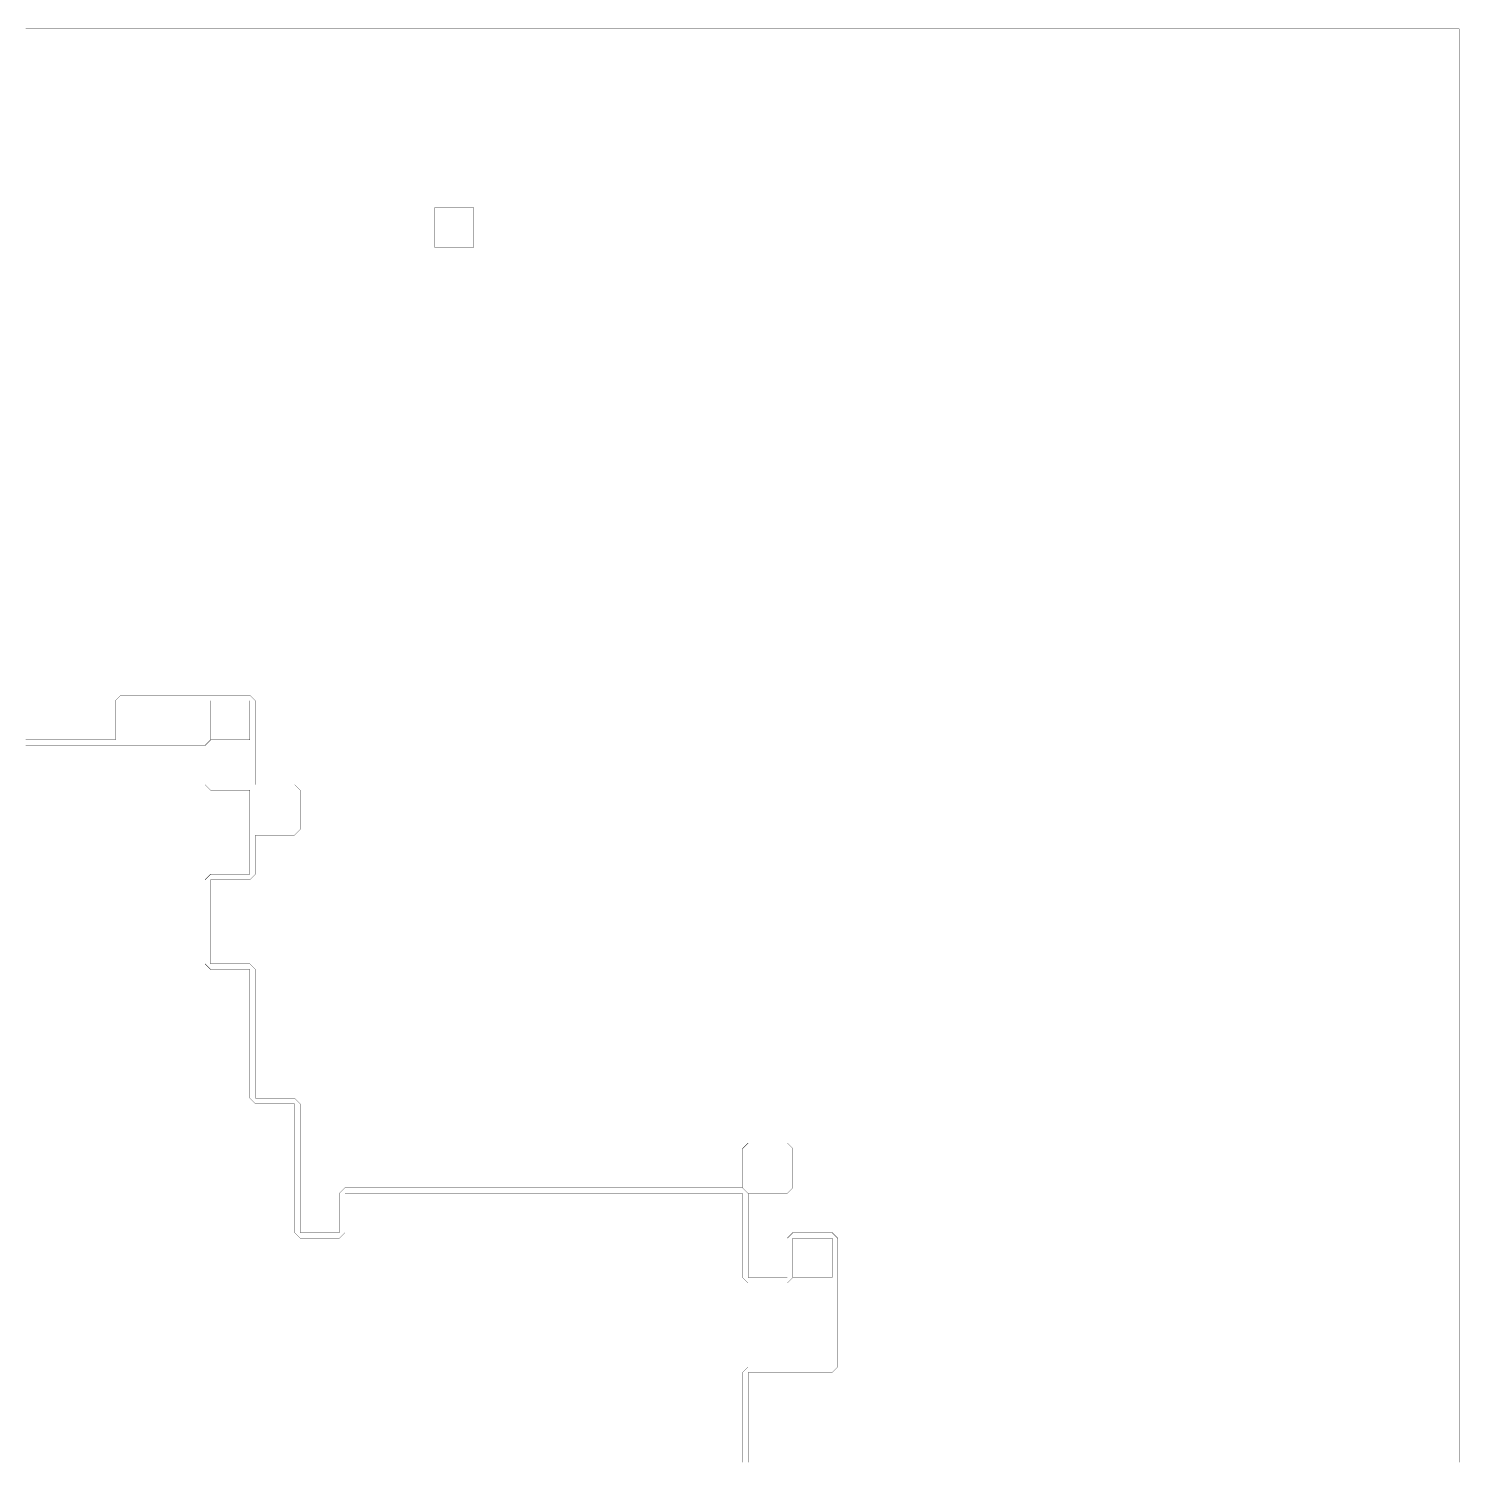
# Model space of a CAD drawing. Header units: metres. Extents: x 0 to 4990, y -4990 to 0.
# Drawn here: x 2495 to 4990, y -2495 to 0 of the extents above; entities that cross this region are included whole.
import ezdxf

# ---------------------------------------------------------------- set-up
doc = ezdxf.new("R2010")
doc.units = ezdxf.units.M
for name, color, linetype in [('conductor', 1, 'Continuous'), ('dielectric', 8, 'Continuous'), ('substrate', 5, 'Continuous')]:
    doc.layers.add(name, color=color, linetype=linetype)

msp = doc.modelspace()

# ---------------------------------------------------------------- linework, layer by layer
at = {"layer": 'conductor', "const_width": 0.5}
msp.add_lwpolyline([(3740.234375, -2500), (3740.234375, -2490.234375), (3740.234375, -2480.46875), (3740.234375, -2470.703125), (3740.234375, -2460.9375), (3740.234375, -2451.171875), (3740.234375, -2441.40625), (3740.234375, -2431.640625), (3740.234375, -2421.875), (3740.234375, -2412.109375), (3740.234375, -2402.34375), (3740.234375, -2392.578125), (3740.234375, -2382.8125), (3740.234375, -2373.046875), (3740.234375, -2363.28125), (3740.234375, -2353.515625), (3740.234375, -2343.75), (3750, -2333.984375), (3759.765625, -2333.984375), (3769.53125, -2333.984375), (3779.296875, -2333.984375), (3789.0625, -2333.984375), (3798.828125, -2333.984375), (3808.59375, -2333.984375), (3818.359375, -2333.984375), (3818.359375, -2324.21875), (3818.359375, -2314.453125), (3818.359375, -2304.6875), (3818.359375, -2294.921875), (3818.359375, -2285.15625), (3818.359375, -2275.390625), (3818.359375, -2265.625), (3818.359375, -2255.859375), (3818.359375, -2246.09375), (3818.359375, -2236.328125), (3818.359375, -2226.5625), (3818.359375, -2216.796875), (3818.359375, -2207.03125), (3818.359375, -2197.265625), (3818.359375, -2187.5), (3828.125, -2177.734375), (3837.890625, -2177.734375), (3847.65625, -2177.734375), (3857.421875, -2177.734375), (3867.1875, -2177.734375), (3876.953125, -2177.734375), (3886.71875, -2177.734375), (3896.484375, -2177.734375), (3896.484375, -2167.96875), (3896.484375, -2158.203125), (3896.484375, -2148.4375), (3896.484375, -2138.671875), (3896.484375, -2128.90625), (3896.484375, -2119.140625), (3896.484375, -2109.375), (3886.71875, -2109.375), (3876.953125, -2109.375), (3867.1875, -2109.375), (3857.421875, -2109.375), (3847.65625, -2109.375), (3837.890625, -2109.375), (3828.125, -2109.375), (3828.125, -2119.140625), (3828.125, -2128.90625), (3828.125, -2138.671875), (3828.125, -2148.4375), (3828.125, -2158.203125), (3828.125, -2167.96875), (3828.125, -2177.734375), (3818.359375, -2187.5), (3808.59375, -2187.5), (3798.828125, -2187.5), (3789.0625, -2187.5), (3779.296875, -2187.5), (3769.53125, -2187.5), (3759.765625, -2187.5), (3750, -2187.5), (3740.234375, -2177.734375), (3740.234375, -2167.96875), (3740.234375, -2158.203125), (3740.234375, -2148.4375), (3740.234375, -2138.671875), (3740.234375, -2128.90625), (3740.234375, -2119.140625), (3740.234375, -2109.375), (3740.234375, -2099.609375), (3740.234375, -2089.84375), (3740.234375, -2080.078125), (3740.234375, -2070.3125), (3740.234375, -2060.546875), (3740.234375, -2050.78125), (3740.234375, -2041.015625), (3740.234375, -2031.25), (3730.46875, -2031.25), (3720.703125, -2031.25), (3710.9375, -2031.25), (3701.171875, -2031.25), (3691.40625, -2031.25), (3681.640625, -2031.25), (3671.875, -2031.25), (3662.109375, -2031.25), (3652.34375, -2031.25), (3642.578125, -2031.25), (3632.8125, -2031.25), (3623.046875, -2031.25), (3613.28125, -2031.25), (3603.515625, -2031.25), (3593.75, -2031.25), (3583.984375, -2031.25), (3574.21875, -2031.25), (3564.453125, -2031.25), (3554.6875, -2031.25), (3544.921875, -2031.25), (3535.15625, -2031.25), (3525.390625, -2031.25), (3515.625, -2031.25), (3505.859375, -2031.25), (3496.09375, -2031.25), (3486.328125, -2031.25), (3476.5625, -2031.25), (3466.796875, -2031.25), (3457.03125, -2031.25), (3447.265625, -2031.25), (3437.5, -2031.25), (3427.734375, -2031.25), (3417.96875, -2031.25), (3408.203125, -2031.25), (3398.4375, -2031.25), (3388.671875, -2031.25), (3378.90625, -2031.25), (3369.140625, -2031.25), (3359.375, -2031.25), (3349.609375, -2031.25), (3339.84375, -2031.25), (3330.078125, -2031.25), (3320.3125, -2031.25), (3310.546875, -2031.25), (3300.78125, -2031.25), (3291.015625, -2031.25), (3281.25, -2031.25), (3271.484375, -2031.25), (3261.71875, -2031.25), (3251.953125, -2031.25), (3242.1875, -2031.25), (3232.421875, -2031.25), (3222.65625, -2031.25), (3212.890625, -2031.25), (3203.125, -2031.25), (3193.359375, -2031.25), (3183.59375, -2031.25), (3173.828125, -2031.25), (3164.0625, -2031.25), (3154.296875, -2031.25), (3144.53125, -2031.25), (3134.765625, -2031.25), (3125, -2031.25), (3115.234375, -2031.25), (3105.46875, -2031.25), (3095.703125, -2031.25), (3085.9375, -2031.25), (3076.171875, -2031.25), (3066.40625, -2031.25), (3056.640625, -2031.25), (3046.875, -2031.25), (3046.875, -2041.015625), (3046.875, -2050.78125), (3046.875, -2060.546875), (3046.875, -2070.3125), (3046.875, -2080.078125), (3046.875, -2089.84375), (3046.875, -2099.609375), (3037.109375, -2109.375), (3027.34375, -2109.375), (3017.578125, -2109.375), (3007.8125, -2109.375), (2998.046875, -2109.375), (2988.28125, -2109.375), (2978.515625, -2109.375), (2968.75, -2109.375), (2958.984375, -2099.609375), (2958.984375, -2089.84375), (2958.984375, -2080.078125), (2958.984375, -2070.3125), (2958.984375, -2060.546875), (2958.984375, -2050.78125), (2958.984375, -2041.015625), (2958.984375, -2031.25), (2958.984375, -2021.484375), (2958.984375, -2011.71875), (2958.984375, -2001.953125), (2958.984375, -1992.1875), (2958.984375, -1982.421875), (2958.984375, -1972.65625), (2958.984375, -1962.890625), (2958.984375, -1953.125), (2958.984375, -1943.359375), (2958.984375, -1933.59375), (2958.984375, -1923.828125), (2958.984375, -1914.0625), (2958.984375, -1904.296875), (2958.984375, -1894.53125), (2958.984375, -1884.765625), (2958.984375, -1875), (2949.21875, -1875), (2939.453125, -1875), (2929.6875, -1875), (2919.921875, -1875), (2910.15625, -1875), (2900.390625, -1875), (2890.625, -1875), (2880.859375, -1865.234375), (2880.859375, -1855.46875), (2880.859375, -1845.703125), (2880.859375, -1835.9375), (2880.859375, -1826.171875), (2880.859375, -1816.40625), (2880.859375, -1806.640625), (2880.859375, -1796.875), (2880.859375, -1787.109375), (2880.859375, -1777.34375), (2880.859375, -1767.578125), (2880.859375, -1757.8125), (2880.859375, -1748.046875), (2880.859375, -1738.28125), (2880.859375, -1728.515625), (2880.859375, -1718.75), (2880.859375, -1708.984375), (2880.859375, -1699.21875), (2880.859375, -1689.453125), (2880.859375, -1679.6875), (2880.859375, -1669.921875), (2880.859375, -1660.15625), (2880.859375, -1650.390625), (2880.859375, -1640.625), (2871.09375, -1640.625), (2861.328125, -1640.625), (2851.5625, -1640.625), (2841.796875, -1640.625), (2832.03125, -1640.625), (2822.265625, -1640.625), (2812.5, -1640.625), (2802.734375, -1630.859375), (2802.734375, -1621.09375), (2802.734375, -1611.328125), (2802.734375, -1601.5625), (2802.734375, -1591.796875), (2802.734375, -1582.03125), (2802.734375, -1572.265625), (2802.734375, -1562.5), (2802.734375, -1552.734375), (2802.734375, -1542.96875), (2802.734375, -1533.203125), (2802.734375, -1523.4375), (2802.734375, -1513.671875), (2802.734375, -1503.90625), (2802.734375, -1494.140625), (2802.734375, -1484.375), (2812.5, -1474.609375), (2822.265625, -1474.609375), (2832.03125, -1474.609375), (2841.796875, -1474.609375), (2851.5625, -1474.609375), (2861.328125, -1474.609375), (2871.09375, -1474.609375), (2880.859375, -1474.609375), (2880.859375, -1464.84375), (2880.859375, -1455.078125), (2880.859375, -1445.3125), (2880.859375, -1435.546875), (2880.859375, -1425.78125), (2880.859375, -1416.015625), (2880.859375, -1406.25), (2880.859375, -1396.484375), (2880.859375, -1386.71875), (2880.859375, -1376.953125), (2880.859375, -1367.1875), (2880.859375, -1357.421875), (2880.859375, -1347.65625), (2880.859375, -1337.890625), (2880.859375, -1328.125), (2871.09375, -1328.125), (2861.328125, -1328.125), (2851.5625, -1328.125), (2841.796875, -1328.125), (2832.03125, -1328.125), (2822.265625, -1328.125), (2812.5, -1328.125), (2802.734375, -1318.359375), (2802.734375, -1308.59375), (2802.734375, -1298.828125), (2802.734375, -1289.0625), (2802.734375, -1279.296875), (2802.734375, -1269.53125), (2802.734375, -1259.765625), (2802.734375, -1250), (2812.5, -1240.234375), (2822.265625, -1240.234375), (2832.03125, -1240.234375), (2841.796875, -1240.234375), (2851.5625, -1240.234375), (2861.328125, -1240.234375), (2871.09375, -1240.234375), (2880.859375, -1240.234375), (2880.859375, -1230.46875), (2880.859375, -1220.703125), (2880.859375, -1210.9375), (2880.859375, -1201.171875), (2880.859375, -1191.40625), (2880.859375, -1181.640625), (2880.859375, -1171.875), (2871.09375, -1171.875), (2861.328125, -1171.875), (2851.5625, -1171.875), (2841.796875, -1171.875), (2832.03125, -1171.875), (2822.265625, -1171.875), (2812.5, -1171.875), (2812.5, -1181.640625), (2812.5, -1191.40625), (2812.5, -1201.171875), (2812.5, -1210.9375), (2812.5, -1220.703125), (2812.5, -1230.46875), (2812.5, -1240.234375), (2802.734375, -1250), (2792.96875, -1250), (2783.203125, -1250), (2773.4375, -1250), (2763.671875, -1250), (2753.90625, -1250), (2744.140625, -1250), (2734.375, -1250), (2724.609375, -1250), (2714.84375, -1250), (2705.078125, -1250), (2695.3125, -1250), (2685.546875, -1250), (2675.78125, -1250), (2666.015625, -1250), (2656.25, -1250), (2646.484375, -1250), (2636.71875, -1250), (2626.953125, -1250), (2617.1875, -1250), (2607.421875, -1250), (2597.65625, -1250), (2587.890625, -1250), (2578.125, -1250), (2568.359375, -1250), (2558.59375, -1250), (2548.828125, -1250), (2539.0625, -1250), (2529.296875, -1250), (2519.53125, -1250), (2509.765625, -1250), (2500, -1250), (2490.234375, -1250)], dxfattribs=at)
at = {"layer": 'dielectric', "const_width": 0.5}
msp.add_lwpolyline([(3203.125, -312.5), (3203.125, -322.265625), (3203.125, -332.03125), (3203.125, -341.796875), (3203.125, -351.5625), (3203.125, -361.328125), (3203.125, -371.09375), (3203.125, -380.859375), (3212.890625, -380.859375), (3222.65625, -380.859375), (3232.421875, -380.859375), (3242.1875, -380.859375), (3251.953125, -380.859375), (3261.71875, -380.859375), (3271.484375, -380.859375), (3271.484375, -371.09375), (3271.484375, -361.328125), (3271.484375, -351.5625), (3271.484375, -341.796875), (3271.484375, -332.03125), (3271.484375, -322.265625), (3271.484375, -312.5), (3261.71875, -312.5), (3251.953125, -312.5), (3242.1875, -312.5), (3232.421875, -312.5), (3222.65625, -312.5), (3212.890625, -312.5)], close=True, dxfattribs=at)
at = {"layer": 'substrate', "const_width": 0.5}
for points in [[(4990.234375, -2500), (4990.234375, -2490.234375), (4990.234375, -2480.46875), (4990.234375, -2470.703125), (4990.234375, -2460.9375), (4990.234375, -2451.171875), (4990.234375, -2441.40625), (4990.234375, -2431.640625), (4990.234375, -2421.875), (4990.234375, -2412.109375), (4990.234375, -2402.34375), (4990.234375, -2392.578125), (4990.234375, -2382.8125), (4990.234375, -2373.046875), (4990.234375, -2363.28125), (4990.234375, -2353.515625), (4990.234375, -2343.75), (4990.234375, -2333.984375), (4990.234375, -2324.21875), (4990.234375, -2314.453125), (4990.234375, -2304.6875), (4990.234375, -2294.921875), (4990.234375, -2285.15625), (4990.234375, -2275.390625), (4990.234375, -2265.625), (4990.234375, -2255.859375), (4990.234375, -2246.09375), (4990.234375, -2236.328125), (4990.234375, -2226.5625), (4990.234375, -2216.796875), (4990.234375, -2207.03125), (4990.234375, -2197.265625), (4990.234375, -2187.5), (4990.234375, -2177.734375), (4990.234375, -2167.96875), (4990.234375, -2158.203125), (4990.234375, -2148.4375), (4990.234375, -2138.671875), (4990.234375, -2128.90625), (4990.234375, -2119.140625), (4990.234375, -2109.375), (4990.234375, -2099.609375), (4990.234375, -2089.84375), (4990.234375, -2080.078125), (4990.234375, -2070.3125), (4990.234375, -2060.546875), (4990.234375, -2050.78125), (4990.234375, -2041.015625), (4990.234375, -2031.25), (4990.234375, -2021.484375), (4990.234375, -2011.71875), (4990.234375, -2001.953125), (4990.234375, -1992.1875), (4990.234375, -1982.421875), (4990.234375, -1972.65625), (4990.234375, -1962.890625), (4990.234375, -1953.125), (4990.234375, -1943.359375), (4990.234375, -1933.59375), (4990.234375, -1923.828125), (4990.234375, -1914.0625), (4990.234375, -1904.296875), (4990.234375, -1894.53125), (4990.234375, -1884.765625), (4990.234375, -1875), (4990.234375, -1865.234375), (4990.234375, -1855.46875), (4990.234375, -1845.703125), (4990.234375, -1835.9375), (4990.234375, -1826.171875), (4990.234375, -1816.40625), (4990.234375, -1806.640625), (4990.234375, -1796.875), (4990.234375, -1787.109375), (4990.234375, -1777.34375), (4990.234375, -1767.578125), (4990.234375, -1757.8125), (4990.234375, -1748.046875), (4990.234375, -1738.28125), (4990.234375, -1728.515625), (4990.234375, -1718.75), (4990.234375, -1708.984375), (4990.234375, -1699.21875), (4990.234375, -1689.453125), (4990.234375, -1679.6875), (4990.234375, -1669.921875), (4990.234375, -1660.15625), (4990.234375, -1650.390625), (4990.234375, -1640.625), (4990.234375, -1630.859375), (4990.234375, -1621.09375), (4990.234375, -1611.328125), (4990.234375, -1601.5625), (4990.234375, -1591.796875), (4990.234375, -1582.03125), (4990.234375, -1572.265625), (4990.234375, -1562.5), (4990.234375, -1552.734375), (4990.234375, -1542.96875), (4990.234375, -1533.203125), (4990.234375, -1523.4375), (4990.234375, -1513.671875), (4990.234375, -1503.90625), (4990.234375, -1494.140625), (4990.234375, -1484.375), (4990.234375, -1474.609375), (4990.234375, -1464.84375), (4990.234375, -1455.078125), (4990.234375, -1445.3125), (4990.234375, -1435.546875), (4990.234375, -1425.78125), (4990.234375, -1416.015625), (4990.234375, -1406.25), (4990.234375, -1396.484375), (4990.234375, -1386.71875), (4990.234375, -1376.953125), (4990.234375, -1367.1875), (4990.234375, -1357.421875), (4990.234375, -1347.65625), (4990.234375, -1337.890625), (4990.234375, -1328.125), (4990.234375, -1318.359375), (4990.234375, -1308.59375), (4990.234375, -1298.828125), (4990.234375, -1289.0625), (4990.234375, -1279.296875), (4990.234375, -1269.53125), (4990.234375, -1259.765625), (4990.234375, -1250), (4990.234375, -1240.234375), (4990.234375, -1230.46875), (4990.234375, -1220.703125), (4990.234375, -1210.9375), (4990.234375, -1201.171875), (4990.234375, -1191.40625), (4990.234375, -1181.640625), (4990.234375, -1171.875), (4990.234375, -1162.109375), (4990.234375, -1152.34375), (4990.234375, -1142.578125), (4990.234375, -1132.8125), (4990.234375, -1123.046875), (4990.234375, -1113.28125), (4990.234375, -1103.515625), (4990.234375, -1093.75), (4990.234375, -1083.984375), (4990.234375, -1074.21875), (4990.234375, -1064.453125), (4990.234375, -1054.6875), (4990.234375, -1044.921875), (4990.234375, -1035.15625), (4990.234375, -1025.390625), (4990.234375, -1015.625), (4990.234375, -1005.859375), (4990.234375, -996.09375), (4990.234375, -986.328125), (4990.234375, -976.5625), (4990.234375, -966.796875), (4990.234375, -957.03125), (4990.234375, -947.265625), (4990.234375, -937.5), (4990.234375, -927.734375), (4990.234375, -917.96875), (4990.234375, -908.203125), (4990.234375, -898.4375), (4990.234375, -888.671875), (4990.234375, -878.90625), (4990.234375, -869.140625), (4990.234375, -859.375), (4990.234375, -849.609375), (4990.234375, -839.84375), (4990.234375, -830.078125), (4990.234375, -820.3125), (4990.234375, -810.546875), (4990.234375, -800.78125), (4990.234375, -791.015625), (4990.234375, -781.25), (4990.234375, -771.484375), (4990.234375, -761.71875), (4990.234375, -751.953125), (4990.234375, -742.1875), (4990.234375, -732.421875), (4990.234375, -722.65625), (4990.234375, -712.890625), (4990.234375, -703.125), (4990.234375, -693.359375), (4990.234375, -683.59375), (4990.234375, -673.828125), (4990.234375, -664.0625), (4990.234375, -654.296875), (4990.234375, -644.53125), (4990.234375, -634.765625), (4990.234375, -625), (4990.234375, -615.234375), (4990.234375, -605.46875), (4990.234375, -595.703125), (4990.234375, -585.9375), (4990.234375, -576.171875), (4990.234375, -566.40625), (4990.234375, -556.640625), (4990.234375, -546.875), (4990.234375, -537.109375), (4990.234375, -527.34375), (4990.234375, -517.578125), (4990.234375, -507.8125), (4990.234375, -498.046875), (4990.234375, -488.28125), (4990.234375, -478.515625), (4990.234375, -468.75), (4990.234375, -458.984375), (4990.234375, -449.21875), (4990.234375, -439.453125), (4990.234375, -429.6875), (4990.234375, -419.921875), (4990.234375, -410.15625), (4990.234375, -400.390625), (4990.234375, -390.625), (4990.234375, -380.859375), (4990.234375, -371.09375), (4990.234375, -361.328125), (4990.234375, -351.5625), (4990.234375, -341.796875), (4990.234375, -332.03125), (4990.234375, -322.265625), (4990.234375, -312.5), (4990.234375, -302.734375), (4990.234375, -292.96875), (4990.234375, -283.203125), (4990.234375, -273.4375), (4990.234375, -263.671875), (4990.234375, -253.90625), (4990.234375, -244.140625), (4990.234375, -234.375), (4990.234375, -224.609375), (4990.234375, -214.84375), (4990.234375, -205.078125), (4990.234375, -195.3125), (4990.234375, -185.546875), (4990.234375, -175.78125), (4990.234375, -166.015625), (4990.234375, -156.25), (4990.234375, -146.484375), (4990.234375, -136.71875), (4990.234375, -126.953125), (4990.234375, -117.1875), (4990.234375, -107.421875), (4990.234375, -97.65625), (4990.234375, -87.890625), (4990.234375, -78.125), (4990.234375, -68.359375), (4990.234375, -58.59375), (4990.234375, -48.828125), (4990.234375, -39.0625), (4990.234375, -29.296875), (4990.234375, -19.53125), (4990.234375, -9.765625), (4990.234375, 0), (4980.46875, 0), (4970.703125, 0), (4960.9375, 0), (4951.171875, 0), (4941.40625, 0), (4931.640625, 0), (4921.875, 0), (4912.109375, 0), (4902.34375, 0), (4892.578125, 0), (4882.8125, 0), (4873.046875, 0), (4863.28125, 0), (4853.515625, 0), (4843.75, 0), (4833.984375, 0), (4824.21875, 0), (4814.453125, 0), (4804.6875, 0), (4794.921875, 0), (4785.15625, 0), (4775.390625, 0), (4765.625, 0), (4755.859375, 0), (4746.09375, 0), (4736.328125, 0), (4726.5625, 0), (4716.796875, 0), (4707.03125, 0), (4697.265625, 0), (4687.5, 0), (4677.734375, 0), (4667.96875, 0), (4658.203125, 0), (4648.4375, 0), (4638.671875, 0), (4628.90625, 0), (4619.140625, 0), (4609.375, 0), (4599.609375, 0), (4589.84375, 0), (4580.078125, 0), (4570.3125, 0), (4560.546875, 0), (4550.78125, 0), (4541.015625, 0), (4531.25, 0), (4521.484375, 0), (4511.71875, 0), (4501.953125, 0), (4492.1875, 0), (4482.421875, 0), (4472.65625, 0), (4462.890625, 0), (4453.125, 0), (4443.359375, 0), (4433.59375, 0), (4423.828125, 0), (4414.0625, 0), (4404.296875, 0), (4394.53125, 0), (4384.765625, 0), (4375, 0), (4365.234375, 0), (4355.46875, 0), (4345.703125, 0), (4335.9375, 0), (4326.171875, 0), (4316.40625, 0), (4306.640625, 0), (4296.875, 0), (4287.109375, 0), (4277.34375, 0), (4267.578125, 0), (4257.8125, 0), (4248.046875, 0), (4238.28125, 0), (4228.515625, 0), (4218.75, 0), (4208.984375, 0), (4199.21875, 0), (4189.453125, 0), (4179.6875, 0), (4169.921875, 0), (4160.15625, 0), (4150.390625, 0), (4140.625, 0), (4130.859375, 0), (4121.09375, 0), (4111.328125, 0), (4101.5625, 0), (4091.796875, 0), (4082.03125, 0), (4072.265625, 0), (4062.5, 0), (4052.734375, 0), (4042.96875, 0), (4033.203125, 0), (4023.4375, 0), (4013.671875, 0), (4003.90625, 0), (3994.140625, 0), (3984.375, 0), (3974.609375, 0), (3964.84375, 0), (3955.078125, 0), (3945.3125, 0), (3935.546875, 0), (3925.78125, 0), (3916.015625, 0), (3906.25, 0), (3896.484375, 0), (3886.71875, 0), (3876.953125, 0), (3867.1875, 0), (3857.421875, 0), (3847.65625, 0), (3837.890625, 0), (3828.125, 0), (3818.359375, 0), (3808.59375, 0), (3798.828125, 0), (3789.0625, 0), (3779.296875, 0), (3769.53125, 0), (3759.765625, 0), (3750, 0), (3740.234375, 0), (3730.46875, 0), (3720.703125, 0), (3710.9375, 0), (3701.171875, 0), (3691.40625, 0), (3681.640625, 0), (3671.875, 0), (3662.109375, 0), (3652.34375, 0), (3642.578125, 0), (3632.8125, 0), (3623.046875, 0), (3613.28125, 0), (3603.515625, 0), (3593.75, 0), (3583.984375, 0), (3574.21875, 0), (3564.453125, 0), (3554.6875, 0), (3544.921875, 0), (3535.15625, 0), (3525.390625, 0), (3515.625, 0), (3505.859375, 0), (3496.09375, 0), (3486.328125, 0), (3476.5625, 0), (3466.796875, 0), (3457.03125, 0), (3447.265625, 0), (3437.5, 0), (3427.734375, 0), (3417.96875, 0), (3408.203125, 0), (3398.4375, 0), (3388.671875, 0), (3378.90625, 0), (3369.140625, 0), (3359.375, 0), (3349.609375, 0), (3339.84375, 0), (3330.078125, 0), (3320.3125, 0), (3310.546875, 0), (3300.78125, 0), (3291.015625, 0), (3281.25, 0), (3271.484375, 0), (3261.71875, 0), (3251.953125, 0), (3242.1875, 0), (3232.421875, 0), (3222.65625, 0), (3212.890625, 0), (3203.125, 0), (3193.359375, 0), (3183.59375, 0), (3173.828125, 0), (3164.0625, 0), (3154.296875, 0), (3144.53125, 0), (3134.765625, 0), (3125, 0), (3115.234375, 0), (3105.46875, 0), (3095.703125, 0), (3085.9375, 0), (3076.171875, 0), (3066.40625, 0), (3056.640625, 0), (3046.875, 0), (3037.109375, 0), (3027.34375, 0), (3017.578125, 0), (3007.8125, 0), (2998.046875, 0), (2988.28125, 0), (2978.515625, 0), (2968.75, 0), (2958.984375, 0), (2949.21875, 0), (2939.453125, 0), (2929.6875, 0), (2919.921875, 0), (2910.15625, 0), (2900.390625, 0), (2890.625, 0), (2880.859375, 0), (2871.09375, 0), (2861.328125, 0), (2851.5625, 0), (2841.796875, 0), (2832.03125, 0), (2822.265625, 0), (2812.5, 0), (2802.734375, 0), (2792.96875, 0), (2783.203125, 0), (2773.4375, 0), (2763.671875, 0), (2753.90625, 0), (2744.140625, 0), (2734.375, 0), (2724.609375, 0), (2714.84375, 0), (2705.078125, 0), (2695.3125, 0), (2685.546875, 0), (2675.78125, 0), (2666.015625, 0), (2656.25, 0), (2646.484375, 0), (2636.71875, 0), (2626.953125, 0), (2617.1875, 0), (2607.421875, 0), (2597.65625, 0), (2587.890625, 0), (2578.125, 0), (2568.359375, 0), (2558.59375, 0), (2548.828125, 0), (2539.0625, 0), (2529.296875, 0), (2519.53125, 0), (2509.765625, 0), (2500, 0), (2490.234375, 0)], [(2490.234375, -1240.234375), (2500, -1240.234375), (2509.765625, -1240.234375), (2519.53125, -1240.234375), (2529.296875, -1240.234375), (2539.0625, -1240.234375), (2548.828125, -1240.234375), (2558.59375, -1240.234375), (2568.359375, -1240.234375), (2578.125, -1240.234375), (2587.890625, -1240.234375), (2597.65625, -1240.234375), (2607.421875, -1240.234375), (2617.1875, -1240.234375), (2626.953125, -1240.234375), (2636.71875, -1240.234375), (2646.484375, -1240.234375), (2646.484375, -1230.46875), (2646.484375, -1220.703125), (2646.484375, -1210.9375), (2646.484375, -1201.171875), (2646.484375, -1191.40625), (2646.484375, -1181.640625), (2646.484375, -1171.875), (2656.25, -1162.109375), (2666.015625, -1162.109375), (2675.78125, -1162.109375), (2685.546875, -1162.109375), (2695.3125, -1162.109375), (2705.078125, -1162.109375), (2714.84375, -1162.109375), (2724.609375, -1162.109375), (2734.375, -1162.109375), (2744.140625, -1162.109375), (2753.90625, -1162.109375), (2763.671875, -1162.109375), (2773.4375, -1162.109375), (2783.203125, -1162.109375), (2792.96875, -1162.109375), (2802.734375, -1162.109375), (2812.5, -1162.109375), (2822.265625, -1162.109375), (2832.03125, -1162.109375), (2841.796875, -1162.109375), (2851.5625, -1162.109375), (2861.328125, -1162.109375), (2871.09375, -1162.109375), (2880.859375, -1162.109375), (2890.625, -1171.875), (2890.625, -1181.640625), (2890.625, -1191.40625), (2890.625, -1201.171875), (2890.625, -1210.9375), (2890.625, -1220.703125), (2890.625, -1230.46875), (2890.625, -1240.234375), (2890.625, -1250), (2890.625, -1259.765625), (2890.625, -1269.53125), (2890.625, -1279.296875), (2890.625, -1289.0625), (2890.625, -1298.828125), (2890.625, -1308.59375), (2890.625, -1318.359375), (2900.390625, -1318.359375), (2910.15625, -1318.359375), (2919.921875, -1318.359375), (2929.6875, -1318.359375), (2939.453125, -1318.359375), (2949.21875, -1318.359375), (2958.984375, -1318.359375), (2968.75, -1328.125), (2968.75, -1337.890625), (2968.75, -1347.65625), (2968.75, -1357.421875), (2968.75, -1367.1875), (2968.75, -1376.953125), (2968.75, -1386.71875), (2968.75, -1396.484375), (2958.984375, -1406.25), (2949.21875, -1406.25), (2939.453125, -1406.25), (2929.6875, -1406.25), (2919.921875, -1406.25), (2910.15625, -1406.25), (2900.390625, -1406.25), (2890.625, -1406.25), (2890.625, -1416.015625), (2890.625, -1425.78125), (2890.625, -1435.546875), (2890.625, -1445.3125), (2890.625, -1455.078125), (2890.625, -1464.84375), (2890.625, -1474.609375), (2880.859375, -1484.375), (2871.09375, -1484.375), (2861.328125, -1484.375), (2851.5625, -1484.375), (2841.796875, -1484.375), (2832.03125, -1484.375), (2822.265625, -1484.375), (2812.5, -1484.375), (2812.5, -1494.140625), (2812.5, -1503.90625), (2812.5, -1513.671875), (2812.5, -1523.4375), (2812.5, -1533.203125), (2812.5, -1542.96875), (2812.5, -1552.734375), (2812.5, -1562.5), (2812.5, -1572.265625), (2812.5, -1582.03125), (2812.5, -1591.796875), (2812.5, -1601.5625), (2812.5, -1611.328125), (2812.5, -1621.09375), (2812.5, -1630.859375), (2822.265625, -1630.859375), (2832.03125, -1630.859375), (2841.796875, -1630.859375), (2851.5625, -1630.859375), (2861.328125, -1630.859375), (2871.09375, -1630.859375), (2880.859375, -1630.859375), (2890.625, -1640.625), (2890.625, -1650.390625), (2890.625, -1660.15625), (2890.625, -1669.921875), (2890.625, -1679.6875), (2890.625, -1689.453125), (2890.625, -1699.21875), (2890.625, -1708.984375), (2890.625, -1718.75), (2890.625, -1728.515625), (2890.625, -1738.28125), (2890.625, -1748.046875), (2890.625, -1757.8125), (2890.625, -1767.578125), (2890.625, -1777.34375), (2890.625, -1787.109375), (2890.625, -1796.875), (2890.625, -1806.640625), (2890.625, -1816.40625), (2890.625, -1826.171875), (2890.625, -1835.9375), (2890.625, -1845.703125), (2890.625, -1855.46875), (2890.625, -1865.234375), (2900.390625, -1865.234375), (2910.15625, -1865.234375), (2919.921875, -1865.234375), (2929.6875, -1865.234375), (2939.453125, -1865.234375), (2949.21875, -1865.234375), (2958.984375, -1865.234375), (2968.75, -1875), (2968.75, -1884.765625), (2968.75, -1894.53125), (2968.75, -1904.296875), (2968.75, -1914.0625), (2968.75, -1923.828125), (2968.75, -1933.59375), (2968.75, -1943.359375), (2968.75, -1953.125), (2968.75, -1962.890625), (2968.75, -1972.65625), (2968.75, -1982.421875), (2968.75, -1992.1875), (2968.75, -2001.953125), (2968.75, -2011.71875), (2968.75, -2021.484375), (2968.75, -2031.25), (2968.75, -2041.015625), (2968.75, -2050.78125), (2968.75, -2060.546875), (2968.75, -2070.3125), (2968.75, -2080.078125), (2968.75, -2089.84375), (2968.75, -2099.609375), (2978.515625, -2099.609375), (2988.28125, -2099.609375), (2998.046875, -2099.609375), (3007.8125, -2099.609375), (3017.578125, -2099.609375), (3027.34375, -2099.609375), (3037.109375, -2099.609375), (3037.109375, -2089.84375), (3037.109375, -2080.078125), (3037.109375, -2070.3125), (3037.109375, -2060.546875), (3037.109375, -2050.78125), (3037.109375, -2041.015625), (3037.109375, -2031.25), (3046.875, -2021.484375), (3056.640625, -2021.484375), (3066.40625, -2021.484375), (3076.171875, -2021.484375), (3085.9375, -2021.484375), (3095.703125, -2021.484375), (3105.46875, -2021.484375), (3115.234375, -2021.484375), (3125, -2021.484375), (3134.765625, -2021.484375), (3144.53125, -2021.484375), (3154.296875, -2021.484375), (3164.0625, -2021.484375), (3173.828125, -2021.484375), (3183.59375, -2021.484375), (3193.359375, -2021.484375), (3203.125, -2021.484375), (3212.890625, -2021.484375), (3222.65625, -2021.484375), (3232.421875, -2021.484375), (3242.1875, -2021.484375), (3251.953125, -2021.484375), (3261.71875, -2021.484375), (3271.484375, -2021.484375), (3281.25, -2021.484375), (3291.015625, -2021.484375), (3300.78125, -2021.484375), (3310.546875, -2021.484375), (3320.3125, -2021.484375), (3330.078125, -2021.484375), (3339.84375, -2021.484375), (3349.609375, -2021.484375), (3359.375, -2021.484375), (3369.140625, -2021.484375), (3378.90625, -2021.484375), (3388.671875, -2021.484375), (3398.4375, -2021.484375), (3408.203125, -2021.484375), (3417.96875, -2021.484375), (3427.734375, -2021.484375), (3437.5, -2021.484375), (3447.265625, -2021.484375), (3457.03125, -2021.484375), (3466.796875, -2021.484375), (3476.5625, -2021.484375), (3486.328125, -2021.484375), (3496.09375, -2021.484375), (3505.859375, -2021.484375), (3515.625, -2021.484375), (3525.390625, -2021.484375), (3535.15625, -2021.484375), (3544.921875, -2021.484375), (3554.6875, -2021.484375), (3564.453125, -2021.484375), (3574.21875, -2021.484375), (3583.984375, -2021.484375), (3593.75, -2021.484375), (3603.515625, -2021.484375), (3613.28125, -2021.484375), (3623.046875, -2021.484375), (3632.8125, -2021.484375), (3642.578125, -2021.484375), (3652.34375, -2021.484375), (3662.109375, -2021.484375), (3671.875, -2021.484375), (3681.640625, -2021.484375), (3691.40625, -2021.484375), (3701.171875, -2021.484375), (3710.9375, -2021.484375), (3720.703125, -2021.484375), (3730.46875, -2021.484375), (3740.234375, -2021.484375), (3750, -2031.25), (3750, -2041.015625), (3750, -2050.78125), (3750, -2060.546875), (3750, -2070.3125), (3750, -2080.078125), (3750, -2089.84375), (3750, -2099.609375), (3750, -2109.375), (3750, -2119.140625), (3750, -2128.90625), (3750, -2138.671875), (3750, -2148.4375), (3750, -2158.203125), (3750, -2167.96875), (3750, -2177.734375), (3759.765625, -2177.734375), (3769.53125, -2177.734375), (3779.296875, -2177.734375), (3789.0625, -2177.734375), (3798.828125, -2177.734375), (3808.59375, -2177.734375), (3818.359375, -2177.734375), (3818.359375, -2167.96875), (3818.359375, -2158.203125), (3818.359375, -2148.4375), (3818.359375, -2138.671875), (3818.359375, -2128.90625), (3818.359375, -2119.140625), (3818.359375, -2109.375), (3828.125, -2099.609375), (3837.890625, -2099.609375), (3847.65625, -2099.609375), (3857.421875, -2099.609375), (3867.1875, -2099.609375), (3876.953125, -2099.609375), (3886.71875, -2099.609375), (3896.484375, -2099.609375), (3906.25, -2109.375), (3906.25, -2119.140625), (3906.25, -2128.90625), (3906.25, -2138.671875), (3906.25, -2148.4375), (3906.25, -2158.203125), (3906.25, -2167.96875), (3906.25, -2177.734375), (3906.25, -2187.5), (3906.25, -2197.265625), (3906.25, -2207.03125), (3906.25, -2216.796875), (3906.25, -2226.5625), (3906.25, -2236.328125), (3906.25, -2246.09375), (3906.25, -2255.859375), (3906.25, -2265.625), (3906.25, -2275.390625), (3906.25, -2285.15625), (3906.25, -2294.921875), (3906.25, -2304.6875), (3906.25, -2314.453125), (3906.25, -2324.21875), (3906.25, -2333.984375), (3896.484375, -2343.75), (3886.71875, -2343.75), (3876.953125, -2343.75), (3867.1875, -2343.75), (3857.421875, -2343.75), (3847.65625, -2343.75), (3837.890625, -2343.75), (3828.125, -2343.75), (3818.359375, -2343.75), (3808.59375, -2343.75), (3798.828125, -2343.75), (3789.0625, -2343.75), (3779.296875, -2343.75), (3769.53125, -2343.75), (3759.765625, -2343.75), (3750, -2343.75), (3750, -2353.515625), (3750, -2363.28125), (3750, -2373.046875), (3750, -2382.8125), (3750, -2392.578125), (3750, -2402.34375), (3750, -2412.109375), (3750, -2421.875), (3750, -2431.640625), (3750, -2441.40625), (3750, -2451.171875), (3750, -2460.9375), (3750, -2470.703125), (3750, -2480.46875), (3750, -2490.234375), (3750, -2500)]]:
    msp.add_lwpolyline(points, dxfattribs=at)
msp.add_lwpolyline([(3740.234375, -1953.125), (3750, -1943.359375), (3759.765625, -1943.359375), (3769.53125, -1943.359375), (3779.296875, -1943.359375), (3789.0625, -1943.359375), (3798.828125, -1943.359375), (3808.59375, -1943.359375), (3818.359375, -1943.359375), (3828.125, -1953.125), (3828.125, -1962.890625), (3828.125, -1972.65625), (3828.125, -1982.421875), (3828.125, -1992.1875), (3828.125, -2001.953125), (3828.125, -2011.71875), (3828.125, -2021.484375), (3818.359375, -2031.25), (3808.59375, -2031.25), (3798.828125, -2031.25), (3789.0625, -2031.25), (3779.296875, -2031.25), (3769.53125, -2031.25), (3759.765625, -2031.25), (3750, -2031.25), (3740.234375, -2021.484375), (3740.234375, -2011.71875), (3740.234375, -2001.953125), (3740.234375, -1992.1875), (3740.234375, -1982.421875), (3740.234375, -1972.65625), (3740.234375, -1962.890625)], close=True, dxfattribs=at)

doc.saveas('drawing.dxf')
